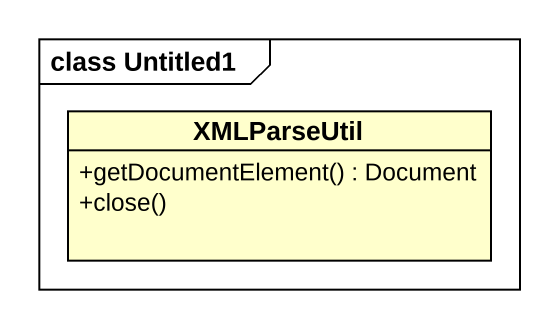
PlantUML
@startuml
mainframe class Untitled1
hide circle
hide empty members
skinparam classAttributeIconSize 0
class XMLParseUtil {
  +getDocumentElement() : Document
  +close()
}
@enduml
